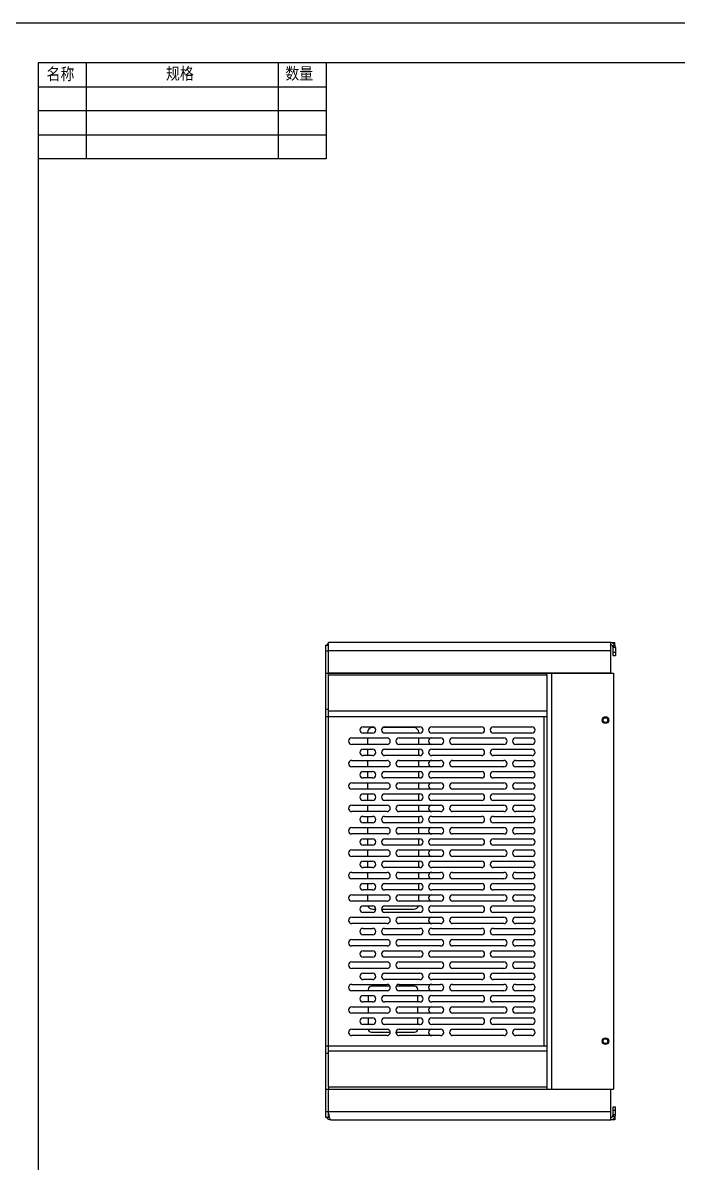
# Model space of a CAD drawing. Header units: millimetres. Extents: x -177 to 18421, y -5017 to 3255.
# Drawn here: x 12030 to 12440, y 1547 to 2259 of the extents above; entities that cross this region are included whole.
import ezdxf

# ---------------------------------------------------------------- set-up
doc = ezdxf.new("R2010")
doc.units = ezdxf.units.MM
doc.header["$LTSCALE"] = 46.255
doc.layers.get('0').update_dxf_attribs({"linetype": 'CONTINUOUS'})
doc.layers.add('02___PRT_ALL_AXES', color=7, linetype='CONTINUOUS')
doc.styles.get("Standard").update_dxf_attribs({"font": 'txt', "width": 0.85})

msp = doc.modelspace()

# ---------------------------------------------------------------- linework, layer by layer
at = {"color": 7, "linetype": 'Continuous'}
for p, q in [((12014.88, 2259.458), (13564.88, 2259.458)), ((12219.696, 1870.546), (12221.196, 1870.546)), ((12220.634, 1871.225), (12221.238, 1870.586)), ((12400.294, 1870.546), (12398.995, 1869.796)), ((12400.692, 1869.207), (12399.194, 1869.127)), ((12399.196, 1864.046), (12399.196, 1869.046)), ((12400.696, 1869.046), (12399.196, 1869.046)), ((12400.196, 1870.663), (12400.196, 1872.046)), ((12219.696, 1866.846), (12221.196, 1866.846)), ((12399.196, 1866.046), (12400.696, 1866.046)), ((12399.196, 1864.046), (12400.696, 1864.046)), ((12219.696, 1852.948), (12357.696, 1852.948)), ((12221.196, 1851.623), (12221.196, 1852.948)), ((12357.696, 1851.623), (12357.696, 1852.948)), ((12219.696, 1830.488), (12221.196, 1830.488)), ((12219.696, 1825.896), (12221.196, 1825.896)), ((12250.182, 1818.946), (12248.696, 1818.946)), ((12274.696, 1818.946), (12255.11, 1818.946)), ((12245.696, 1815.946), (12245.696, 1815.446)), ((12245.696, 1812.446), (12245.696, 1808.446)), ((12277.696, 1815.446), (12277.696, 1815.946)), ((12277.696, 1808.446), (12277.696, 1812.446)), ((12245.696, 1805.446), (12245.696, 1801.446)), ((12277.696, 1801.446), (12277.696, 1805.446)), ((12245.696, 1798.446), (12245.696, 1794.446)), ((12277.696, 1794.446), (12277.696, 1798.446)), ((12245.696, 1791.446), (12245.696, 1787.446)), ((12277.696, 1787.446), (12277.696, 1791.446)), ((12245.696, 1784.446), (12245.696, 1780.446)), ((12277.696, 1780.446), (12277.696, 1784.446)), ((12245.696, 1777.446), (12245.696, 1773.446)), ((12277.696, 1773.446), (12277.696, 1777.446)), ((12245.696, 1770.446), (12245.696, 1766.446)), ((12277.696, 1766.446), (12277.696, 1770.446)), ((12245.696, 1763.446), (12245.696, 1759.446)), ((12277.696, 1759.446), (12277.696, 1763.446)), ((12245.696, 1756.446), (12245.696, 1752.446)), ((12277.696, 1752.446), (12277.696, 1756.446)), ((12245.696, 1749.446), (12245.696, 1745.446)), ((12277.696, 1745.446), (12277.696, 1749.446)), ((12245.696, 1742.446), (12245.696, 1738.446)), ((12277.696, 1738.446), (12277.696, 1742.446)), ((12245.696, 1735.446), (12245.696, 1731.446)), ((12277.696, 1731.446), (12277.696, 1735.446)), ((12245.696, 1728.446), (12245.696, 1724.446)), ((12277.696, 1724.446), (12277.696, 1728.446)), ((12245.696, 1721.446), (12245.696, 1717.446)), ((12277.696, 1717.446), (12277.696, 1721.446)), ((12245.696, 1714.446), (12245.696, 1710.446)), ((12277.696, 1710.446), (12277.696, 1714.446)), ((12248.696, 1705.446), (12250.896, 1705.446)), ((12254.396, 1705.446), (12274.696, 1705.446)), ((12246.096, 1655.346), (12246.096, 1654.446)), ((12259.654, 1657.346), (12248.096, 1657.346)), ((12275.096, 1657.346), (12263.638, 1657.346)), ((12277.096, 1654.446), (12277.096, 1655.346)), ((12246.096, 1651.446), (12246.096, 1647.446)), ((12277.096, 1647.446), (12277.096, 1651.446)), ((12246.096, 1644.446), (12246.096, 1640.446)), ((12277.096, 1640.446), (12277.096, 1644.446)), ((12246.096, 1637.446), (12246.096, 1633.446)), ((12277.096, 1633.446), (12277.096, 1637.446)), ((12248.096, 1628.546), (12259.876, 1628.546)), ((12263.416, 1628.546), (12275.096, 1628.546)), ((12219.696, 1619.996), (12221.196, 1619.996)), ((12219.696, 1615.405), (12221.196, 1615.405)), ((12219.696, 1592.945), (12357.696, 1592.945)), ((12221.196, 1594.269), (12221.196, 1592.945)), ((12357.696, 1594.269), (12357.696, 1592.945)), ((12219.696, 1579.046), (12221.196, 1579.046)), ((12221.196, 1575.346), (12219.696, 1575.346)), ((12221.196, 1575.346), (12221.196, 1579.046)), ((12400.294, 1575.346), (12398.995, 1576.096)), ((12400.691, 1576.674), (12399.193, 1576.76)), ((12399.196, 1581.846), (12400.696, 1581.846)), ((12399.196, 1576.846), (12399.196, 1581.846)), ((12399.196, 1579.846), (12400.696, 1579.846)), ((12400.696, 1576.846), (12399.196, 1576.846)), ((12400.196, 1575.229), (12400.196, 1573.846))]:
    msp.add_line(p, q, dxfattribs=at)
at = {"color": 7, "true_color": 0xffffff}
for p, q in [((12039.88, 2234.458), (12039.88, 2204.458)), ((12069.88, 2234.458), (12069.88, 2204.458)), ((12189.88, 2234.458), (12189.88, 2204.458)), ((12219.88, 2234.458), (12219.88, 2204.458)), ((12039.88, 2204.458), (12039.88, 2174.458)), ((12069.88, 2204.458), (12069.88, 2174.458)), ((12189.88, 2204.458), (12189.88, 2174.458)), ((12219.88, 2204.458), (12219.88, 2174.458))]:
    msp.add_line(p, q, dxfattribs=at)
at = {"color": 3, "linetype": 'Continuous'}
for p, q in [((12219.696, 1575.346), (12219.696, 1870.546)), ((12221.196, 1853.048), (12221.196, 1872.046)), ((12397.696, 1872.046), (12221.196, 1872.046)), ((12397.696, 1853.048), (12397.696, 1872.046)), ((12398.196, 1872.046), (12400.196, 1872.046)), ((12400.696, 1869.046), (12400.696, 1864.046)), ((12397.696, 1866.846), (12221.196, 1866.846)), ((12397.696, 1853.048), (12221.196, 1853.048)), ((12221.196, 1594.269), (12221.196, 1851.623)), ((12357.696, 1851.623), (12221.196, 1851.623)), ((12357.696, 1851.623), (12357.696, 1594.269)), ((12358.098, 1852.948), (12399.396, 1852.948)), ((12360.696, 1852.948), (12360.696, 1592.945)), ((12399.396, 1852.948), (12399.396, 1592.945)), ((12357.696, 1829.163), (12221.196, 1829.163)), ((12221.196, 1825.896), (12357.696, 1825.896)), ((12356.196, 1619.996), (12356.196, 1825.896)), ((12242.896, 1819.446), (12248.896, 1819.446)), ((12256.396, 1819.446), (12278.396, 1819.446)), ((12285.896, 1819.446), (12316.896, 1819.446)), ((12324.396, 1819.446), (12348.396, 1819.446)), ((12235.896, 1812.446), (12257.896, 1812.446)), ((12248.896, 1815.446), (12242.896, 1815.446)), ((12278.396, 1815.446), (12256.396, 1815.446)), ((12265.396, 1812.446), (12291.396, 1812.446)), ((12316.896, 1815.446), (12285.896, 1815.446)), ((12298.896, 1812.446), (12330.896, 1812.446)), ((12348.396, 1815.446), (12324.396, 1815.446)), ((12338.396, 1812.446), (12348.396, 1812.446)), ((12257.896, 1808.446), (12235.896, 1808.446)), ((12242.896, 1805.446), (12248.896, 1805.446)), ((12256.396, 1805.446), (12278.396, 1805.446)), ((12291.396, 1808.446), (12265.396, 1808.446)), ((12285.896, 1805.446), (12316.896, 1805.446)), ((12330.896, 1808.446), (12298.896, 1808.446)), ((12324.396, 1805.446), (12348.396, 1805.446)), ((12348.396, 1808.446), (12338.396, 1808.446)), ((12235.896, 1798.446), (12257.896, 1798.446)), ((12248.896, 1801.446), (12242.896, 1801.446)), ((12278.396, 1801.446), (12256.396, 1801.446)), ((12265.396, 1798.446), (12291.396, 1798.446)), ((12316.896, 1801.446), (12285.896, 1801.446)), ((12298.896, 1798.446), (12330.896, 1798.446)), ((12348.396, 1801.446), (12324.396, 1801.446)), ((12338.396, 1798.446), (12348.396, 1798.446)), ((12257.896, 1794.446), (12235.896, 1794.446)), ((12242.896, 1791.446), (12248.896, 1791.446)), ((12256.396, 1791.446), (12278.396, 1791.446)), ((12291.396, 1794.446), (12265.396, 1794.446)), ((12285.896, 1791.446), (12316.896, 1791.446)), ((12330.896, 1794.446), (12298.896, 1794.446)), ((12324.396, 1791.446), (12348.396, 1791.446)), ((12348.396, 1794.446), (12338.396, 1794.446)), ((12235.896, 1784.446), (12257.896, 1784.446)), ((12248.896, 1787.446), (12242.896, 1787.446)), ((12278.396, 1787.446), (12256.396, 1787.446)), ((12265.396, 1784.446), (12291.396, 1784.446)), ((12316.896, 1787.446), (12285.896, 1787.446)), ((12298.896, 1784.446), (12330.896, 1784.446)), ((12348.396, 1787.446), (12324.396, 1787.446)), ((12338.396, 1784.446), (12348.396, 1784.446)), ((12257.896, 1780.446), (12235.896, 1780.446)), ((12242.896, 1777.446), (12248.896, 1777.446)), ((12256.396, 1777.446), (12278.396, 1777.446)), ((12291.396, 1780.446), (12265.396, 1780.446)), ((12285.896, 1777.446), (12316.896, 1777.446)), ((12330.896, 1780.446), (12298.896, 1780.446)), ((12324.396, 1777.446), (12348.396, 1777.446)), ((12348.396, 1780.446), (12338.396, 1780.446)), ((12235.896, 1770.446), (12257.896, 1770.446)), ((12248.896, 1773.446), (12242.896, 1773.446)), ((12278.396, 1773.446), (12256.396, 1773.446)), ((12265.396, 1770.446), (12291.396, 1770.446)), ((12316.896, 1773.446), (12285.896, 1773.446)), ((12298.896, 1770.446), (12330.896, 1770.446)), ((12348.396, 1773.446), (12324.396, 1773.446)), ((12338.396, 1770.446), (12348.396, 1770.446)), ((12257.896, 1766.446), (12235.896, 1766.446)), ((12242.896, 1763.446), (12248.896, 1763.446)), ((12256.396, 1763.446), (12278.396, 1763.446)), ((12291.396, 1766.446), (12265.396, 1766.446)), ((12285.896, 1763.446), (12316.896, 1763.446)), ((12330.896, 1766.446), (12298.896, 1766.446)), ((12324.396, 1763.446), (12348.396, 1763.446)), ((12348.396, 1766.446), (12338.396, 1766.446)), ((12235.896, 1756.446), (12257.896, 1756.446)), ((12248.896, 1759.446), (12242.896, 1759.446)), ((12278.396, 1759.446), (12256.396, 1759.446)), ((12265.396, 1756.446), (12291.396, 1756.446)), ((12316.896, 1759.446), (12285.896, 1759.446)), ((12298.896, 1756.446), (12330.896, 1756.446)), ((12348.396, 1759.446), (12324.396, 1759.446)), ((12338.396, 1756.446), (12348.396, 1756.446)), ((12257.896, 1752.446), (12235.896, 1752.446)), ((12242.896, 1749.446), (12248.896, 1749.446)), ((12256.396, 1749.446), (12278.396, 1749.446)), ((12291.396, 1752.446), (12265.396, 1752.446)), ((12285.896, 1749.446), (12316.896, 1749.446)), ((12330.896, 1752.446), (12298.896, 1752.446)), ((12324.396, 1749.446), (12348.396, 1749.446)), ((12348.396, 1752.446), (12338.396, 1752.446)), ((12235.896, 1742.446), (12257.896, 1742.446)), ((12248.896, 1745.446), (12242.896, 1745.446)), ((12278.396, 1745.446), (12256.396, 1745.446)), ((12265.396, 1742.446), (12291.396, 1742.446)), ((12316.896, 1745.446), (12285.896, 1745.446)), ((12298.896, 1742.446), (12330.896, 1742.446)), ((12348.396, 1745.446), (12324.396, 1745.446)), ((12338.396, 1742.446), (12348.396, 1742.446)), ((12257.896, 1738.446), (12235.896, 1738.446)), ((12242.896, 1735.446), (12248.896, 1735.446)), ((12256.396, 1735.446), (12278.396, 1735.446)), ((12291.396, 1738.446), (12265.396, 1738.446)), ((12285.896, 1735.446), (12316.896, 1735.446)), ((12330.896, 1738.446), (12298.896, 1738.446)), ((12324.396, 1735.446), (12348.396, 1735.446)), ((12348.396, 1738.446), (12338.396, 1738.446)), ((12235.896, 1728.446), (12257.896, 1728.446)), ((12248.896, 1731.446), (12242.896, 1731.446)), ((12278.396, 1731.446), (12256.396, 1731.446)), ((12265.396, 1728.446), (12291.396, 1728.446)), ((12316.896, 1731.446), (12285.896, 1731.446)), ((12298.896, 1728.446), (12330.896, 1728.446)), ((12348.396, 1731.446), (12324.396, 1731.446)), ((12338.396, 1728.446), (12348.396, 1728.446)), ((12257.896, 1724.446), (12235.896, 1724.446)), ((12242.896, 1721.446), (12248.896, 1721.446)), ((12256.396, 1721.446), (12278.396, 1721.446)), ((12291.396, 1724.446), (12265.396, 1724.446)), ((12285.896, 1721.446), (12316.896, 1721.446)), ((12330.896, 1724.446), (12298.896, 1724.446)), ((12324.396, 1721.446), (12348.396, 1721.446)), ((12348.396, 1724.446), (12338.396, 1724.446)), ((12235.896, 1714.446), (12257.896, 1714.446)), ((12248.896, 1717.446), (12242.896, 1717.446)), ((12278.396, 1717.446), (12256.396, 1717.446)), ((12265.396, 1714.446), (12291.396, 1714.446)), ((12316.896, 1717.446), (12285.896, 1717.446)), ((12298.896, 1714.446), (12330.896, 1714.446)), ((12348.396, 1717.446), (12324.396, 1717.446)), ((12338.396, 1714.446), (12348.396, 1714.446)), ((12257.896, 1710.446), (12235.896, 1710.446)), ((12242.896, 1707.446), (12248.896, 1707.446)), ((12256.396, 1707.446), (12278.396, 1707.446)), ((12291.396, 1710.446), (12265.396, 1710.446)), ((12285.896, 1707.446), (12316.896, 1707.446)), ((12330.896, 1710.446), (12298.896, 1710.446)), ((12324.396, 1707.446), (12348.396, 1707.446)), ((12348.396, 1710.446), (12338.396, 1710.446)), ((12235.896, 1700.446), (12257.896, 1700.446)), ((12257.896, 1696.446), (12235.896, 1696.446)), ((12248.896, 1703.446), (12242.896, 1703.446)), ((12278.396, 1703.446), (12256.396, 1703.446)), ((12265.396, 1700.446), (12291.396, 1700.446)), ((12291.396, 1696.446), (12265.396, 1696.446)), ((12316.896, 1703.446), (12285.896, 1703.446)), ((12298.896, 1700.446), (12330.896, 1700.446)), ((12330.896, 1696.446), (12298.896, 1696.446)), ((12348.396, 1703.446), (12324.396, 1703.446)), ((12338.396, 1700.446), (12348.396, 1700.446)), ((12348.396, 1696.446), (12338.396, 1696.446)), ((12242.896, 1693.446), (12248.896, 1693.446)), ((12248.896, 1689.446), (12242.896, 1689.446)), ((12256.396, 1693.446), (12278.396, 1693.446)), ((12278.396, 1689.446), (12256.396, 1689.446)), ((12285.896, 1693.446), (12316.896, 1693.446)), ((12316.896, 1689.446), (12285.896, 1689.446)), ((12324.396, 1693.446), (12348.396, 1693.446)), ((12348.396, 1689.446), (12324.396, 1689.446)), ((12235.896, 1686.446), (12257.896, 1686.446)), ((12257.896, 1682.446), (12235.896, 1682.446)), ((12265.396, 1686.446), (12291.396, 1686.446)), ((12291.396, 1682.446), (12265.396, 1682.446)), ((12298.896, 1686.446), (12330.896, 1686.446)), ((12330.896, 1682.446), (12298.896, 1682.446)), ((12338.396, 1686.446), (12348.396, 1686.446)), ((12348.396, 1682.446), (12338.396, 1682.446)), ((12242.896, 1679.446), (12248.896, 1679.446)), ((12248.896, 1675.446), (12242.896, 1675.446)), ((12256.396, 1679.446), (12278.396, 1679.446)), ((12278.396, 1675.446), (12256.396, 1675.446)), ((12285.896, 1679.446), (12316.896, 1679.446)), ((12316.896, 1675.446), (12285.896, 1675.446)), ((12324.396, 1679.446), (12348.396, 1679.446)), ((12348.396, 1675.446), (12324.396, 1675.446)), ((12235.896, 1672.446), (12257.896, 1672.446)), ((12257.896, 1668.446), (12235.896, 1668.446)), ((12265.396, 1672.446), (12291.396, 1672.446)), ((12291.396, 1668.446), (12265.396, 1668.446)), ((12298.896, 1672.446), (12330.896, 1672.446)), ((12330.896, 1668.446), (12298.896, 1668.446)), ((12338.396, 1672.446), (12348.396, 1672.446)), ((12348.396, 1668.446), (12338.396, 1668.446)), ((12242.896, 1665.446), (12248.896, 1665.446)), ((12248.896, 1661.446), (12242.896, 1661.446)), ((12256.396, 1665.446), (12278.396, 1665.446)), ((12278.396, 1661.446), (12256.396, 1661.446)), ((12285.896, 1665.446), (12316.896, 1665.446)), ((12316.896, 1661.446), (12285.896, 1661.446)), ((12324.396, 1665.446), (12348.396, 1665.446)), ((12348.396, 1661.446), (12324.396, 1661.446)), ((12235.896, 1658.446), (12257.896, 1658.446)), ((12257.896, 1654.446), (12235.896, 1654.446)), ((12265.396, 1658.446), (12291.396, 1658.446)), ((12291.396, 1654.446), (12265.396, 1654.446)), ((12298.896, 1658.446), (12330.896, 1658.446)), ((12330.896, 1654.446), (12298.896, 1654.446)), ((12338.396, 1658.446), (12348.396, 1658.446)), ((12348.396, 1654.446), (12338.396, 1654.446)), ((12242.896, 1651.446), (12248.896, 1651.446)), ((12248.896, 1647.446), (12242.896, 1647.446)), ((12256.396, 1651.446), (12278.396, 1651.446)), ((12278.396, 1647.446), (12256.396, 1647.446)), ((12285.896, 1651.446), (12316.896, 1651.446)), ((12316.896, 1647.446), (12285.896, 1647.446)), ((12324.396, 1651.446), (12348.396, 1651.446)), ((12348.396, 1647.446), (12324.396, 1647.446)), ((12235.896, 1644.446), (12257.896, 1644.446)), ((12257.896, 1640.446), (12235.896, 1640.446)), ((12265.396, 1644.446), (12291.396, 1644.446)), ((12291.396, 1640.446), (12265.396, 1640.446)), ((12298.896, 1644.446), (12330.896, 1644.446)), ((12330.896, 1640.446), (12298.896, 1640.446)), ((12338.396, 1644.446), (12348.396, 1644.446)), ((12348.396, 1640.446), (12338.396, 1640.446)), ((12242.896, 1637.446), (12248.896, 1637.446)), ((12248.896, 1633.446), (12242.896, 1633.446)), ((12256.396, 1637.446), (12278.396, 1637.446)), ((12278.396, 1633.446), (12256.396, 1633.446)), ((12285.896, 1637.446), (12316.896, 1637.446)), ((12316.896, 1633.446), (12285.896, 1633.446)), ((12324.396, 1637.446), (12348.396, 1637.446)), ((12348.396, 1633.446), (12324.396, 1633.446)), ((12235.896, 1630.446), (12257.896, 1630.446)), ((12257.896, 1626.446), (12235.896, 1626.446)), ((12265.396, 1630.446), (12291.396, 1630.446)), ((12291.396, 1626.446), (12265.396, 1626.446)), ((12298.896, 1630.446), (12330.896, 1630.446)), ((12330.896, 1626.446), (12298.896, 1626.446)), ((12338.396, 1630.446), (12348.396, 1630.446)), ((12348.396, 1626.446), (12338.396, 1626.446)), ((12221.196, 1619.996), (12357.696, 1619.996)), ((12357.696, 1616.73), (12221.196, 1616.73)), ((12357.696, 1594.269), (12221.196, 1594.269)), ((12397.696, 1592.846), (12221.196, 1592.846)), ((12221.196, 1579.046), (12221.196, 1592.846)), ((12358.098, 1592.945), (12399.396, 1592.945)), ((12397.696, 1573.846), (12397.696, 1592.846)), ((12221.196, 1579.046), (12397.696, 1579.046)), ((12400.696, 1576.846), (12400.696, 1581.846)), ((12222.696, 1573.846), (12397.696, 1573.846)), ((12400.196, 1573.846), (12398.196, 1573.846))]:
    msp.add_line(p, q, dxfattribs=at)
at = {"color": 7, "linetype": 'Continuous'}
msp.add_lwpolyline([(12039.88, 1184.458), (13539.88, 1184.458), (13539.88, 2234.458), (12039.88, 2234.458)], close=True, dxfattribs=at)
at = {"color": 7, "true_color": 0xffffff}
for points in [[(12219.88, 2234.458), (12039.88, 2234.458)], [(12039.88, 2219.458), (12219.88, 2219.458)], [(12219.88, 2204.458), (12039.88, 2204.458)], [(12039.88, 2189.458), (12219.88, 2189.458)], [(12219.88, 2174.458), (12039.88, 2174.458)]]:
    msp.add_lwpolyline(points, dxfattribs=at)
at = {"color": 3, "linetype": 'Continuous'}
for centre, radius, start, end in [((12222.696, 1869.046), 3, 120.495265, 149.492275), ((12397.696, 1869.046), 3, 0, 90), ((12242.896, 1817.446), 2, 90, 270), ((12248.896, 1817.446), 2, 270, 90), ((12256.396, 1817.446), 2, 90, 270), ((12278.396, 1817.446), 2, 270, 90), ((12285.896, 1817.446), 2, 90, 270), ((12316.896, 1817.446), 2, 270, 90), ((12324.396, 1817.446), 2, 90, 270), ((12348.396, 1817.446), 2, 270, 90), ((12235.896, 1810.446), 2, 90, 270), ((12257.896, 1810.446), 2, 270, 90), ((12265.396, 1810.446), 2, 90, 270), ((12291.396, 1810.446), 2, 270, 90), ((12298.896, 1810.446), 2, 90, 270), ((12330.896, 1810.446), 2, 270, 90), ((12338.396, 1810.446), 2, 90, 270), ((12348.396, 1810.446), 2, 270, 90), ((12242.896, 1803.446), 2, 90, 270), ((12248.896, 1803.446), 2, 270, 90), ((12256.396, 1803.446), 2, 90, 270), ((12278.396, 1803.446), 2, 270, 90), ((12285.896, 1803.446), 2, 90, 270), ((12316.896, 1803.446), 2, 270, 90), ((12324.396, 1803.446), 2, 90, 270), ((12348.396, 1803.446), 2, 270, 90), ((12235.896, 1796.446), 2, 90, 270), ((12257.896, 1796.446), 2, 270, 90), ((12265.396, 1796.446), 2, 90, 270), ((12291.396, 1796.446), 2, 270, 90), ((12298.896, 1796.446), 2, 90, 270), ((12330.896, 1796.446), 2, 270, 90), ((12338.396, 1796.446), 2, 90, 270), ((12348.396, 1796.446), 2, 270, 90), ((12242.896, 1789.446), 2, 90, 270), ((12248.896, 1789.446), 2, 270, 90), ((12256.396, 1789.446), 2, 90, 270), ((12278.396, 1789.446), 2, 270, 90), ((12285.896, 1789.446), 2, 90, 270), ((12316.896, 1789.446), 2, 270, 90), ((12324.396, 1789.446), 2, 90, 270), ((12348.396, 1789.446), 2, 270, 90), ((12235.896, 1782.446), 2, 90, 270), ((12257.896, 1782.446), 2, 270, 90), ((12265.396, 1782.446), 2, 90, 270), ((12291.396, 1782.446), 2, 270, 90), ((12298.896, 1782.446), 2, 90, 270), ((12330.896, 1782.446), 2, 270, 90), ((12338.396, 1782.446), 2, 90, 270), ((12348.396, 1782.446), 2, 270, 90), ((12242.896, 1775.446), 2, 90, 270), ((12248.896, 1775.446), 2, 270, 90), ((12256.396, 1775.446), 2, 90, 270), ((12278.396, 1775.446), 2, 270, 90), ((12285.896, 1775.446), 2, 90, 270), ((12316.896, 1775.446), 2, 270, 90), ((12324.396, 1775.446), 2, 90, 270), ((12348.396, 1775.446), 2, 270, 90), ((12235.896, 1768.446), 2, 90, 270), ((12257.896, 1768.446), 2, 270, 90), ((12265.396, 1768.446), 2, 90, 270), ((12291.396, 1768.446), 2, 270, 90), ((12298.896, 1768.446), 2, 90, 270), ((12330.896, 1768.446), 2, 270, 90), ((12338.396, 1768.446), 2, 90, 270), ((12348.396, 1768.446), 2, 270, 90), ((12242.896, 1761.446), 2, 90, 270), ((12248.896, 1761.446), 2, 270, 90), ((12256.396, 1761.446), 2, 90, 270), ((12278.396, 1761.446), 2, 270, 90), ((12285.896, 1761.446), 2, 90, 270), ((12316.896, 1761.446), 2, 270, 90), ((12324.396, 1761.446), 2, 90, 270), ((12348.396, 1761.446), 2, 270, 90), ((12235.896, 1754.446), 2, 90, 270), ((12257.896, 1754.446), 2, 270, 90), ((12265.396, 1754.446), 2, 90, 270), ((12291.396, 1754.446), 2, 270, 90), ((12298.896, 1754.446), 2, 90, 270), ((12330.896, 1754.446), 2, 270, 90), ((12338.396, 1754.446), 2, 90, 270), ((12348.396, 1754.446), 2, 270, 90), ((12242.896, 1747.446), 2, 90, 270), ((12248.896, 1747.446), 2, 270, 90), ((12256.396, 1747.446), 2, 90, 270), ((12278.396, 1747.446), 2, 270, 90), ((12285.896, 1747.446), 2, 90, 270), ((12316.896, 1747.446), 2, 270, 90), ((12324.396, 1747.446), 2, 90, 270), ((12348.396, 1747.446), 2, 270, 90), ((12235.896, 1740.446), 2, 90, 270), ((12257.896, 1740.446), 2, 270, 90), ((12265.396, 1740.446), 2, 90, 270), ((12291.396, 1740.446), 2, 270, 90), ((12298.896, 1740.446), 2, 90, 270), ((12330.896, 1740.446), 2, 270, 90), ((12338.396, 1740.446), 2, 90, 270), ((12348.396, 1740.446), 2, 270, 90), ((12242.896, 1733.446), 2, 90, 270), ((12248.896, 1733.446), 2, 270, 90), ((12256.396, 1733.446), 2, 90, 270), ((12278.396, 1733.446), 2, 270, 90), ((12285.896, 1733.446), 2, 90, 270), ((12316.896, 1733.446), 2, 270, 90), ((12324.396, 1733.446), 2, 90, 270), ((12348.396, 1733.446), 2, 270, 90), ((12235.896, 1726.446), 2, 90, 270), ((12257.896, 1726.446), 2, 270, 90), ((12265.396, 1726.446), 2, 90, 270), ((12291.396, 1726.446), 2, 270, 90), ((12298.896, 1726.446), 2, 90, 270), ((12330.896, 1726.446), 2, 270, 90), ((12338.396, 1726.446), 2, 90, 270), ((12348.396, 1726.446), 2, 270, 90), ((12242.896, 1719.446), 2, 90, 270), ((12248.896, 1719.446), 2, 270, 90), ((12256.396, 1719.446), 2, 90, 270), ((12278.396, 1719.446), 2, 270, 90), ((12285.896, 1719.446), 2, 90, 270), ((12316.896, 1719.446), 2, 270, 90), ((12324.396, 1719.446), 2, 90, 270), ((12348.396, 1719.446), 2, 270, 90), ((12235.896, 1712.446), 2, 90, 270), ((12257.896, 1712.446), 2, 270, 90), ((12265.396, 1712.446), 2, 90, 270), ((12291.396, 1712.446), 2, 270, 90), ((12298.896, 1712.446), 2, 90, 270), ((12330.896, 1712.446), 2, 270, 90), ((12338.396, 1712.446), 2, 90, 270), ((12348.396, 1712.446), 2, 270, 90), ((12242.896, 1705.446), 2, 90, 270), ((12248.896, 1705.446), 2, 270, 90), ((12256.396, 1705.446), 2, 90, 270), ((12278.396, 1705.446), 2, 270, 90), ((12285.896, 1705.446), 2, 90, 270), ((12316.896, 1705.446), 2, 270, 90), ((12324.396, 1705.446), 2, 90, 270), ((12348.396, 1705.446), 2, 270, 90), ((12235.896, 1698.446), 2, 90, 270), ((12257.896, 1698.446), 2, 270, 90), ((12265.396, 1698.446), 2, 90, 270), ((12291.396, 1698.446), 2, 270, 90), ((12298.896, 1698.446), 2, 90, 270), ((12330.896, 1698.446), 2, 270, 90), ((12338.396, 1698.446), 2, 90, 270), ((12348.396, 1698.446), 2, 270, 90), ((12242.896, 1691.446), 2, 90, 270), ((12248.896, 1691.446), 2, 270, 90), ((12256.396, 1691.446), 2, 90, 270), ((12278.396, 1691.446), 2, 270, 90), ((12285.896, 1691.446), 2, 90, 270), ((12316.896, 1691.446), 2, 270, 90), ((12324.396, 1691.446), 2, 90, 270), ((12348.396, 1691.446), 2, 270, 90), ((12235.896, 1684.446), 2, 90, 270), ((12257.896, 1684.446), 2, 270, 90), ((12265.396, 1684.446), 2, 90, 270), ((12291.396, 1684.446), 2, 270, 90), ((12298.896, 1684.446), 2, 90, 270), ((12330.896, 1684.446), 2, 270, 90), ((12338.396, 1684.446), 2, 90, 270), ((12348.396, 1684.446), 2, 270, 90), ((12242.896, 1677.446), 2, 90, 270), ((12248.896, 1677.446), 2, 270, 90), ((12256.396, 1677.446), 2, 90, 270), ((12278.396, 1677.446), 2, 270, 90), ((12285.896, 1677.446), 2, 90, 270), ((12316.896, 1677.446), 2, 270, 90), ((12324.396, 1677.446), 2, 90, 270), ((12348.396, 1677.446), 2, 270, 90), ((12235.896, 1670.446), 2, 90, 270), ((12257.896, 1670.446), 2, 270, 90), ((12265.396, 1670.446), 2, 90, 270), ((12291.396, 1670.446), 2, 270, 90), ((12298.896, 1670.446), 2, 90, 270), ((12330.896, 1670.446), 2, 270, 90), ((12338.396, 1670.446), 2, 90, 270), ((12348.396, 1670.446), 2, 270, 90), ((12242.896, 1663.446), 2, 90, 270), ((12248.896, 1663.446), 2, 270, 90), ((12256.396, 1663.446), 2, 90, 270), ((12278.396, 1663.446), 2, 270, 90), ((12285.896, 1663.446), 2, 90, 270), ((12316.896, 1663.446), 2, 270, 90), ((12324.396, 1663.446), 2, 90, 270), ((12348.396, 1663.446), 2, 270, 90), ((12235.896, 1656.446), 2, 90, 270), ((12257.896, 1656.446), 2, 270, 90), ((12265.396, 1656.446), 2, 90, 270), ((12291.396, 1656.446), 2, 270, 90), ((12298.896, 1656.446), 2, 90, 270), ((12330.896, 1656.446), 2, 270, 90), ((12338.396, 1656.446), 2, 90, 270), ((12348.396, 1656.446), 2, 270, 90), ((12242.896, 1649.446), 2, 90, 270), ((12248.896, 1649.446), 2, 270, 90), ((12256.396, 1649.446), 2, 90, 270), ((12278.396, 1649.446), 2, 270, 90), ((12285.896, 1649.446), 2, 90, 270), ((12316.896, 1649.446), 2, 270, 90), ((12324.396, 1649.446), 2, 90, 270), ((12348.396, 1649.446), 2, 270, 90), ((12235.896, 1642.446), 2, 90, 270), ((12257.896, 1642.446), 2, 270, 90), ((12265.396, 1642.446), 2, 90, 270), ((12291.396, 1642.446), 2, 270, 90), ((12298.896, 1642.446), 2, 90, 270), ((12330.896, 1642.446), 2, 270, 90), ((12338.396, 1642.446), 2, 90, 270), ((12348.396, 1642.446), 2, 270, 90), ((12242.896, 1635.446), 2, 90, 270), ((12248.896, 1635.446), 2, 270, 90), ((12256.396, 1635.446), 2, 90, 270), ((12278.396, 1635.446), 2, 270, 90), ((12285.896, 1635.446), 2, 90, 270), ((12316.896, 1635.446), 2, 270, 90), ((12324.396, 1635.446), 2, 90, 270), ((12348.396, 1635.446), 2, 270, 90), ((12235.896, 1628.446), 2, 90, 270), ((12257.896, 1628.446), 2, 270, 90), ((12265.396, 1628.446), 2, 90, 270), ((12291.396, 1628.446), 2, 270, 90), ((12298.896, 1628.446), 2, 90, 270), ((12330.896, 1628.446), 2, 270, 90), ((12338.396, 1628.446), 2, 90, 270), ((12348.396, 1628.446), 2, 270, 90), ((12222.696, 1576.846), 3, 210, 270), ((12397.696, 1576.846), 3, 270, 0)]:
    msp.add_arc(centre, radius, start, end, dxfattribs=at)
at = {"color": 7, "linetype": 'Continuous'}
for centre, radius, start, end in [((12397.696, 1869.046), 1.5, 0, 90), ((12248.696, 1815.946), 3, 90, 180), ((12274.696, 1815.946), 3, 0, 90), ((12285.896, 1810.446), 2, 90, 270), ((12285.896, 1796.446), 2, 90, 270), ((12285.896, 1782.446), 2, 90, 270), ((12285.896, 1768.446), 2, 90, 270), ((12285.896, 1754.446), 2, 90, 270), ((12285.896, 1740.446), 2, 90, 270), ((12285.896, 1726.446), 2, 90, 270), ((12285.896, 1712.446), 2, 90, 270), ((12248.696, 1708.446), 3, 199.671164, 270), ((12274.696, 1708.446), 3, 270, 340.328836), ((12285.896, 1698.446), 2, 90, 270), ((12248.096, 1655.346), 2, 90, 180), ((12275.096, 1655.346), 2, 0, 90), ((12285.896, 1656.446), 2, 90, 270), ((12285.896, 1642.446), 2, 90, 270), ((12248.096, 1630.546), 2, 183.057452, 270), ((12275.096, 1630.546), 2, 270, 356.942548), ((12285.896, 1628.446), 2, 90, 270), ((12222.696, 1576.846), 1.5, 180, 237.531664), ((12397.696, 1576.846), 1.5, 270, 0)]:
    msp.add_arc(centre, radius, start, end, dxfattribs=at)
at = {"color": 3, "linetype": 'Continuous'}
for points in [[(12358.098, 1852.948), (12357.981, 1852.84), (12357.877, 1852.715), (12357.804, 1852.574)], [(12358.098, 1592.945), (12357.981, 1593.052), (12357.877, 1593.178), (12357.804, 1593.319)], [(12221.496, 1577.439), (12221.393, 1577.974), (12221.294, 1578.51), (12221.196, 1579.046)]]:
    msp.add_open_spline(points, degree=3, dxfattribs=at)
for points, knots in [([(12221.796, 1575.99), (12221.77, 1576.103), (12221.664, 1576.585), (12221.567, 1577.069), (12221.496, 1577.439)], [0, 0, 0, 0, 0.2348807, 1, 1, 1, 1]), ([(12222.011, 1575.128), (12221.992, 1575.194), (12221.915, 1575.48), (12221.846, 1575.768), (12221.796, 1575.99)], [0, 0, 0, 0, 0.2315353, 1, 1, 1, 1]), ([(12222.696, 1573.846), (12222.537, 1573.846), (12222.218, 1574.381), (12222.101, 1574.804), (12222.011, 1575.128)], [0, 0, 0, 0, 0.3203316, 1, 1, 1, 1])]:
    msp.add_open_spline(points, degree=3, knots=knots, dxfattribs=at)
at = {"layer": '02___PRT_ALL_AXES', "color": 3, "linetype": 'Continuous'}
for centre in [(12394.396, 1823.646), (12394.396, 1622.946)]:
    msp.add_circle(centre, 2.1, dxfattribs=at)
at = {"layer": '02___PRT_ALL_AXES', "color": 7, "linetype": 'Continuous'}
for centre in [(12394.396, 1823.646), (12394.396, 1622.946)]:
    msp.add_circle(centre, 1.5, dxfattribs=at)

# ---------------------------------------------------------------- texts
at = {"lineweight": -3, "char_height": 7.5163, "width": 32.26492, "attachment_point": 5}
for s, insert in [('{\\fSimSun|b0|i0|c134|p54;名称}', (12053.772, 2227.042)), ('{\\fSimSun|b0|i0|c134|p54;规格}', (12128.38, 2227.35)), ('{\\fSimSun|b0|i0|c134|p54;数量}', (12203.012, 2227.371))]:
    msp.add_mtext(s, dxfattribs=dict(at, insert=insert))

doc.saveas('drawing.dxf')
